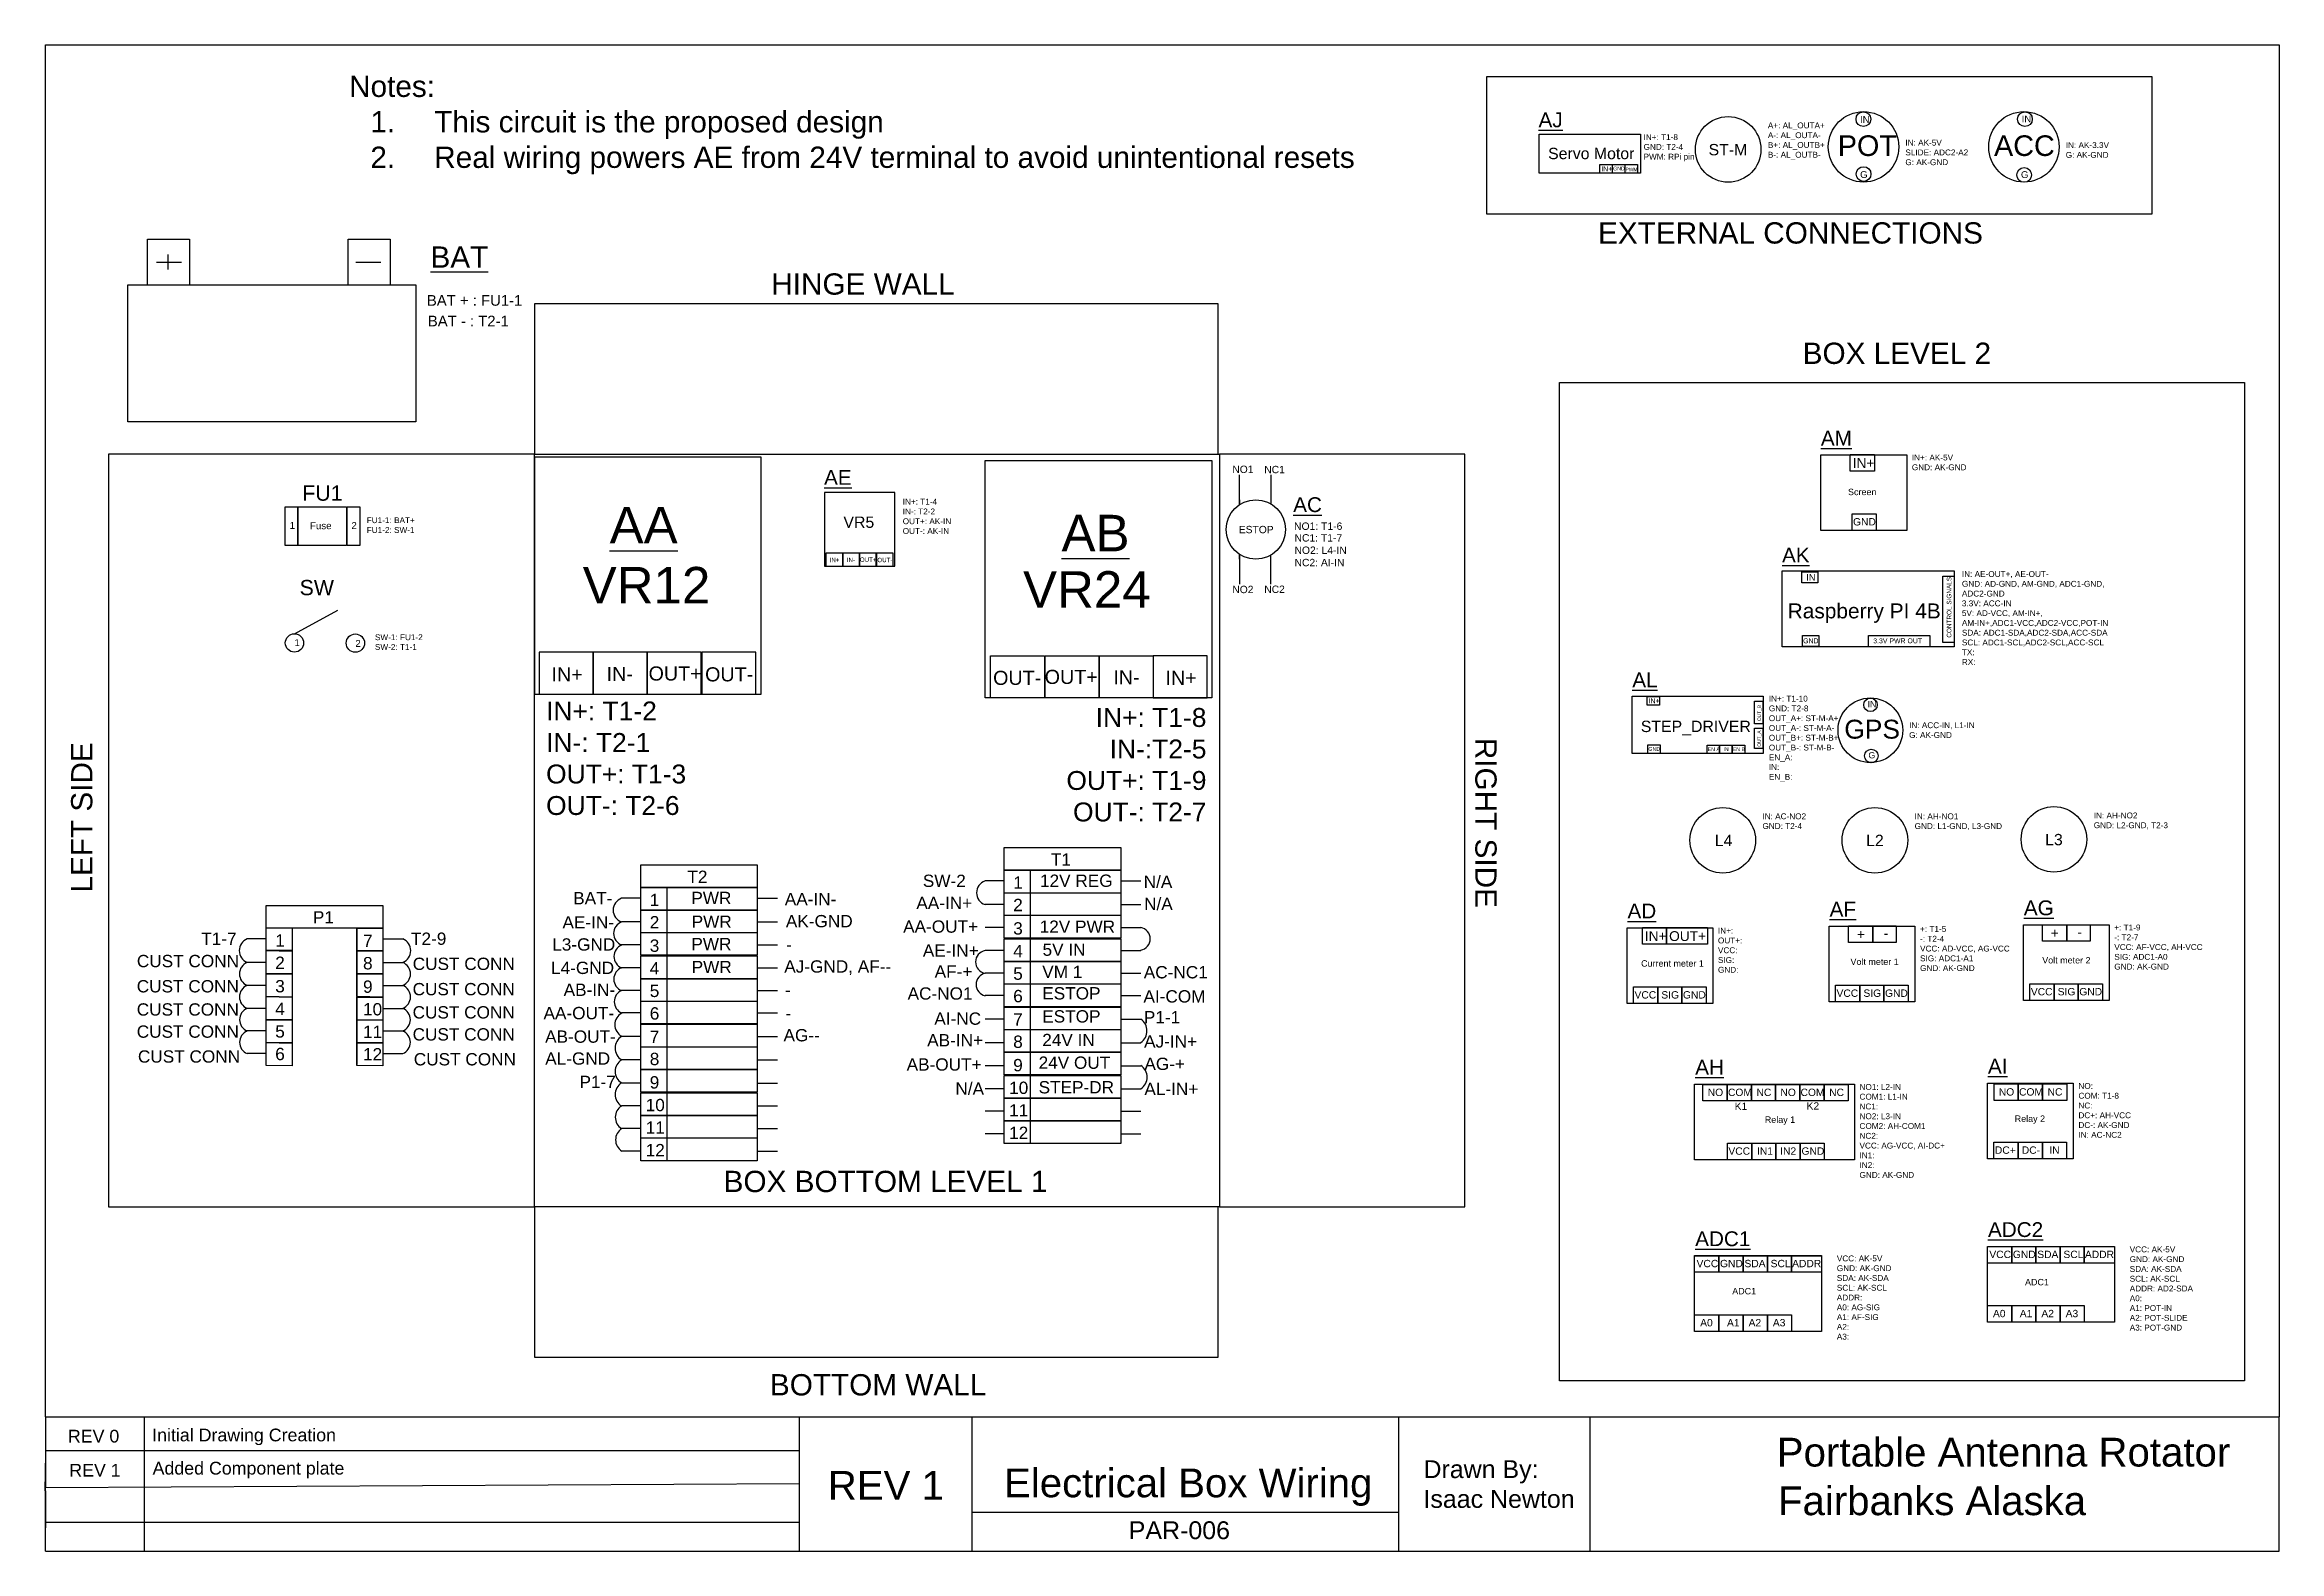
# Model space of a CAD drawing. Header units: inches. Extents: x -0.7 to 20.3, y -1.1 to 13.
import ezdxf

# ---------------------------------------------------------------- set-up
doc = ezdxf.new("R2010")
doc.units = ezdxf.units.IN
doc.header["$MEASUREMENT"] = 0
doc.styles.get("Standard").update_dxf_attribs({"font": 'arial.ttf'})

msp = doc.modelspace()

# ---------------------------------------------------------------- linework, layer by layer
for p, q in [((-0.667, 0.127), (-0.667, 13.023)), ((-0.667, 13.023), (20.323, 13.023)), ((20.323, 13.023), (20.323, 0.127)), ((0.292, 10.765), (0.292, 11.195)), ((0.292, 11.195), (0.688, 11.195)), ((0.688, 11.195), (0.688, 10.765)), ((2.177, 10.765), (2.177, 11.195)), ((2.177, 11.195), (2.573, 11.195)), ((2.573, 11.195), (2.573, 10.765)), ((0.378, 10.978), (0.613, 10.978)), ((0.485, 11.052), (0.485, 10.909)), ((2.249, 10.978), (2.485, 10.978)), ((10.553, 8.7), (10.553, 8.981)), ((10.849, 8.981), (10.849, 8.707)), ((10.553, 8.746), (10.553, 8.7)), ((10.553, 8.189), (10.553, 8.235)), ((10.553, 8.235), (10.553, 7.954)), ((10.849, 7.954), (10.849, 8.228)), ((1.674, 7.487), (2.08, 7.709)), ((8.587, 5.264), (8.587, 3.982)), ((5.172, 5.102), (5.172, 3.82)), ((8.343, 5.164), (8.163, 5.164)), ((9.437, 5.164), (9.626, 5.164)), ((4.928, 5.001), (4.748, 5.001)), ((6.022, 5.001), (6.211, 5.001)), ((8.343, 4.942), (8.163, 4.942)), ((9.437, 4.942), (9.626, 4.942)), ((1.409, 4.62), (1.229, 4.62)), ((1.653, 4.721), (1.653, 3.439)), ((2.261, 4.721), (2.261, 3.439)), ((2.503, 4.62), (2.692, 4.62)), ((4.928, 4.78), (4.748, 4.78)), ((6.022, 4.78), (6.211, 4.78)), ((8.343, 4.726), (8.163, 4.726)), ((9.437, 4.726), (9.626, 4.726)), ((4.928, 4.563), (4.748, 4.563)), ((6.022, 4.563), (6.211, 4.563)), ((8.343, 4.509), (8.163, 4.509)), ((9.437, 4.509), (9.626, 4.509)), ((1.409, 4.399), (1.229, 4.399)), ((2.503, 4.399), (2.692, 4.399)), ((4.928, 4.347), (4.748, 4.347)), ((6.022, 4.347), (6.211, 4.347)), ((8.343, 4.297), (8.163, 4.297)), ((9.437, 4.297), (9.626, 4.297)), ((1.409, 4.182), (1.229, 4.182)), ((2.503, 4.182), (2.692, 4.182)), ((4.928, 4.135), (4.748, 4.135)), ((6.022, 4.135), (6.211, 4.135)), ((8.343, 4.086), (8.163, 4.086)), ((9.437, 4.086), (9.626, 4.086)), ((1.409, 3.965), (1.229, 3.965)), ((2.503, 3.965), (2.692, 3.965)), ((4.928, 3.923), (4.748, 3.923)), ((5.172, 3.817), (5.172, 2.535)), ((6.022, 3.923), (6.211, 3.923)), ((8.343, 3.866), (8.163, 3.866)), ((8.587, 3.979), (8.587, 2.697)), ((9.437, 3.866), (9.626, 3.866)), ((1.409, 3.754), (1.229, 3.754)), ((2.503, 3.754), (2.692, 3.754)), ((4.928, 3.703), (4.748, 3.703)), ((6.022, 3.703), (6.211, 3.703)), ((8.343, 3.644), (8.163, 3.644)), ((9.437, 3.644), (9.626, 3.644)), ((1.409, 3.542), (1.229, 3.542)), ((2.503, 3.542), (2.692, 3.542)), ((4.928, 3.482), (4.748, 3.482)), ((6.022, 3.482), (6.211, 3.482)), ((8.343, 3.428), (8.163, 3.428)), ((9.437, 3.428), (9.626, 3.428)), ((4.928, 3.265), (4.748, 3.265)), ((6.022, 3.265), (6.211, 3.265)), ((8.343, 3.211), (8.163, 3.211)), ((9.437, 3.211), (9.626, 3.211)), ((4.928, 3.049), (4.748, 3.049)), ((6.022, 3.049), (6.211, 3.049)), ((8.343, 3), (8.163, 3)), ((9.437, 3), (9.626, 3)), ((4.928, 2.837), (4.748, 2.837)), ((6.022, 2.837), (6.211, 2.837)), ((8.343, 2.788), (8.163, 2.788)), ((9.437, 2.788), (9.626, 2.788)), ((4.928, 2.625), (4.748, 2.625)), ((6.022, 2.625), (6.211, 2.625)), ((-0.667, 0.127), (20.323, 0.127)), ((-0.667, 0.127), (-0.667, -0.499)), ((-0.667, 0.127), (-0.667, -0.189)), ((0.261, 0.127), (0.261, -1.136)), ((6.42, -1.136), (6.42, 0.127)), ((8.041, -1.136), (8.041, 0.127)), ((12.051, -1.136), (12.051, 0.127)), ((13.846, 0.127), (13.846, -1.136)), ((20.323, -0.499), (20.323, 0.127)), ((-0.667, -0.189), (6.42, -0.189)), ((-0.667, -0.22), (-0.673, -0.567)), ((-0.667, -0.22), (-0.667, -0.536)), ((-0.667, -1.136), (-0.667, -0.499)), ((-0.667, -0.536), (6.42, -0.499)), ((-0.667, -0.567), (-0.667, -0.914)), ((20.323, -1.136), (20.323, -0.499)), ((8.041, -0.768), (12.051, -0.768)), ((-0.667, -0.861), (6.42, -0.861)), ((-0.667, -1.136), (20.323, -1.136))]:
    msp.add_line(p, q)
for points in [[(12.877, 12.724), (19.127, 12.724), (19.127, 11.429), (12.877, 11.429)], [(13.368, 12.181), (14.322, 12.181), (14.322, 11.817), (13.368, 11.817)], [(13.94, 11.897), (14.056, 11.897), (14.056, 11.817), (13.94, 11.817)], [(14.059, 11.897), (14.175, 11.897), (14.175, 11.817), (14.059, 11.817)], [(14.178, 11.896), (14.294, 11.896), (14.294, 11.817), (14.178, 11.817)], [(0.108, 10.765), (2.815, 10.765), (2.815, 9.478), (0.108, 9.478)], [(3.93, 9.176), (10.354, 9.176), (10.354, 10.589), (3.93, 10.589)], [(13.559, 9.847), (19.996, 9.847), (19.996, 0.467), (13.559, 0.467)], [(3.93, 9.176), (-0.072, 9.176), (-0.072, 2.1), (3.93, 2.1)], [(3.928, 6.918), (6.058, 6.918), (6.058, 9.148), (3.928, 9.148)], [(3.93, 9.176), (10.367, 9.176), (10.367, 2.1), (3.93, 2.1)], [(10.294, 6.886), (8.165, 6.886), (8.165, 9.115), (10.294, 9.115)], [(12.67, 9.176), (10.367, 9.176), (10.367, 2.1), (12.67, 2.1)], [(16.016, 9.169), (16.823, 9.169), (16.823, 8.458), (16.016, 8.458)], [(16.292, 9.171), (16.519, 9.171), (16.519, 9.015), (16.292, 9.015)], [(1.585, 8.316), (1.585, 8.68), (1.706, 8.68), (1.706, 8.316)], [(1.706, 8.316), (1.706, 8.68), (2.162, 8.68), (2.162, 8.316)], [(2.168, 8.316), (2.168, 8.68), (2.289, 8.68), (2.289, 8.316)], [(6.654, 8.122), (7.315, 8.122), (7.315, 8.815), (6.654, 8.815)], [(16.309, 8.614), (16.537, 8.614), (16.537, 8.458), (16.309, 8.458)], [(6.667, 8.122), (6.825, 8.122), (6.825, 8.245), (6.667, 8.245)], [(6.825, 8.122), (6.982, 8.122), (6.982, 8.245), (6.825, 8.245)], [(6.982, 8.122), (7.14, 8.122), (7.14, 8.245), (6.982, 8.245)], [(7.142, 8.122), (7.3, 8.122), (7.3, 8.245), (7.142, 8.245)], [(15.651, 8.078), (17.27, 8.078), (17.27, 7.365), (15.651, 7.365)], [(15.836, 8.07), (15.989, 8.07), (15.989, 7.965), (15.836, 7.965)], [(17.162, 7.405), (17.162, 8.027), (17.267, 8.027), (17.267, 7.405)], [(15.843, 7.471), (15.996, 7.471), (15.996, 7.366), (15.843, 7.366)], [(16.464, 7.47), (17.041, 7.47), (17.041, 7.365), (16.464, 7.365)], [(3.973, 6.918), (4.48, 6.918), (4.48, 7.313), (3.973, 7.313)], [(4.48, 6.918), (4.987, 6.918), (4.987, 7.313), (4.48, 7.313)], [(4.987, 6.918), (5.494, 6.918), (5.494, 7.313), (4.987, 7.313)], [(5.502, 6.918), (6.009, 6.918), (6.009, 7.313), (5.502, 7.313)], [(8.72, 6.886), (8.213, 6.886), (8.213, 7.28), (8.72, 7.28)], [(9.235, 6.886), (8.728, 6.886), (8.728, 7.28), (9.235, 7.28)], [(9.743, 6.886), (9.235, 6.886), (9.235, 7.28), (9.743, 7.28)], [(9.743, 6.886), (10.25, 6.886), (10.25, 7.28), (9.743, 7.28)], [(14.244, 6.902), (15.474, 6.902), (15.474, 6.361), (14.244, 6.361)], [(14.385, 6.897), (14.501, 6.897), (14.501, 6.817), (14.385, 6.817)], [(15.391, 6.641), (15.391, 6.854), (15.471, 6.854), (15.471, 6.641)], [(15.391, 6.409), (15.391, 6.601), (15.471, 6.601), (15.471, 6.409)], [(14.39, 6.442), (14.507, 6.442), (14.507, 6.362), (14.39, 6.362)], [(14.947, 6.441), (15.063, 6.441), (15.063, 6.361), (14.947, 6.361)], [(15.065, 6.441), (15.182, 6.441), (15.182, 6.361), (15.065, 6.361)], [(15.184, 6.441), (15.3, 6.441), (15.3, 6.361), (15.184, 6.361)], [(8.343, 5.477), (9.437, 5.477), (9.437, 5.264), (8.343, 5.264)], [(4.928, 5.315), (6.022, 5.315), (6.022, 5.101), (4.928, 5.101)], [(8.343, 5.264), (9.437, 5.264), (9.437, 5.05), (8.343, 5.05)], [(4.928, 5.102), (6.022, 5.102), (6.022, 4.888), (4.928, 4.888)], [(8.343, 5.052), (9.437, 5.052), (9.437, 4.839), (8.343, 4.839)], [(1.409, 4.934), (2.503, 4.934), (2.503, 4.72), (1.409, 4.72)], [(4.928, 4.89), (6.022, 4.89), (6.022, 4.676), (4.928, 4.676)], [(8.343, 4.841), (9.437, 4.841), (9.437, 4.627), (8.343, 4.627)], [(1.409, 4.726), (1.653, 4.723), (1.653, 4.509), (1.409, 4.512)], [(2.261, 4.721), (2.503, 4.721), (2.503, 4.507), (2.261, 4.507)], [(4.928, 4.678), (6.022, 4.678), (6.022, 4.465), (4.928, 4.465)], [(8.343, 4.621), (9.437, 4.621), (9.437, 4.407), (8.343, 4.407)], [(14.195, 4.723), (15.001, 4.723), (15.001, 4.012), (14.195, 4.012)], [(14.339, 4.725), (14.566, 4.725), (14.566, 4.569), (14.339, 4.569)], [(14.566, 4.725), (14.951, 4.725), (14.951, 4.569), (14.566, 4.569)], [(16.093, 4.739), (16.9, 4.739), (16.9, 4.028), (16.093, 4.028)], [(16.277, 4.741), (16.504, 4.741), (16.504, 4.585), (16.277, 4.585)], [(16.504, 4.741), (16.723, 4.741), (16.723, 4.585), (16.504, 4.585)], [(17.919, 4.753), (18.726, 4.753), (18.726, 4.042), (17.919, 4.042)], [(18.098, 4.753), (18.326, 4.753), (18.326, 4.597), (18.098, 4.597)], [(18.326, 4.753), (18.545, 4.753), (18.545, 4.597), (18.326, 4.597)], [(1.409, 4.509), (1.653, 4.505), (1.653, 4.292), (1.409, 4.295)], [(2.261, 4.508), (2.505, 4.505), (2.505, 4.291), (2.261, 4.294)], [(4.928, 4.459), (6.022, 4.459), (6.022, 4.245), (4.928, 4.245)], [(1.409, 4.291), (1.653, 4.287), (1.653, 4.073), (1.409, 4.077)], [(2.261, 4.291), (2.505, 4.287), (2.505, 4.073), (2.261, 4.077)], [(4.928, 4.245), (6.022, 4.245), (6.022, 4.031), (4.928, 4.031)], [(8.343, 4.408), (9.437, 4.408), (9.437, 4.194), (8.343, 4.194)], [(1.409, 4.077), (1.653, 4.073), (1.653, 3.859), (1.409, 3.863)], [(2.261, 4.073), (2.505, 4.07), (2.505, 3.856), (2.261, 3.859)], [(4.928, 4.034), (6.022, 4.034), (6.022, 3.82), (4.928, 3.82)], [(8.343, 4.196), (9.437, 4.196), (9.437, 3.982), (8.343, 3.982)], [(14.255, 4.168), (14.483, 4.168), (14.483, 4.012), (14.255, 4.012)], [(14.483, 4.168), (14.71, 4.168), (14.71, 4.012), (14.483, 4.012)], [(14.71, 4.168), (14.938, 4.168), (14.938, 4.012), (14.71, 4.012)], [(16.154, 4.184), (16.382, 4.184), (16.382, 4.028), (16.154, 4.028)], [(16.382, 4.184), (16.609, 4.184), (16.609, 4.028), (16.382, 4.028)], [(16.609, 4.184), (16.837, 4.184), (16.837, 4.028), (16.609, 4.028)], [(17.979, 4.198), (18.207, 4.198), (18.207, 4.042), (17.979, 4.042)], [(18.207, 4.198), (18.435, 4.198), (18.435, 4.042), (18.207, 4.042)], [(18.435, 4.198), (18.662, 4.198), (18.662, 4.042), (18.435, 4.042)], [(1.409, 3.859), (1.653, 3.856), (1.653, 3.642), (1.409, 3.645)], [(2.261, 3.859), (2.505, 3.856), (2.505, 3.642), (2.261, 3.645)], [(4.928, 3.817), (6.022, 3.817), (6.022, 3.603), (4.928, 3.603)], [(8.343, 3.979), (9.437, 3.979), (9.437, 3.765), (8.343, 3.765)], [(1.409, 3.645), (1.653, 3.641), (1.653, 3.428), (1.409, 3.431)], [(2.261, 3.644), (2.505, 3.641), (2.505, 3.427), (2.261, 3.431)], [(4.928, 3.605), (6.022, 3.605), (6.022, 3.391), (4.928, 3.391)], [(8.343, 3.767), (9.437, 3.767), (9.437, 3.554), (8.343, 3.554)], [(4.928, 3.393), (6.022, 3.393), (6.022, 3.18), (4.928, 3.18)], [(8.343, 3.556), (9.437, 3.556), (9.437, 3.342), (8.343, 3.342)], [(4.928, 3.173), (6.022, 3.173), (6.022, 2.96), (4.928, 2.96)], [(8.343, 3.336), (9.437, 3.336), (9.437, 3.122), (8.343, 3.122)], [(14.83, 3.255), (16.333, 3.255), (16.333, 2.544), (14.83, 2.544)], [(14.908, 3.252), (15.135, 3.252), (15.135, 3.096), (14.908, 3.096)], [(15.135, 3.252), (15.363, 3.252), (15.363, 3.096), (15.135, 3.096)], [(15.363, 3.252), (15.59, 3.252), (15.59, 3.096), (15.363, 3.096)], [(15.59, 3.252), (15.818, 3.252), (15.818, 3.096), (15.59, 3.096)], [(15.818, 3.252), (16.046, 3.252), (16.046, 3.096), (15.818, 3.096)], [(16.046, 3.252), (16.273, 3.252), (16.273, 3.096), (16.046, 3.096)], [(17.581, 3.264), (18.388, 3.264), (18.388, 2.553), (17.581, 2.553)], [(17.643, 3.256), (17.871, 3.256), (17.871, 3.1), (17.643, 3.1)], [(17.871, 3.256), (18.098, 3.256), (18.098, 3.1), (17.871, 3.1)], [(18.098, 3.256), (18.326, 3.256), (18.326, 3.1), (18.098, 3.1)], [(4.928, 2.96), (6.022, 2.96), (6.022, 2.746), (4.928, 2.746)], [(8.343, 3.123), (9.437, 3.123), (9.437, 2.909), (8.343, 2.909)], [(4.928, 2.749), (6.022, 2.749), (6.022, 2.535), (4.928, 2.535)], [(8.343, 2.911), (9.437, 2.911), (9.437, 2.697), (8.343, 2.697)], [(15.138, 2.7), (15.366, 2.7), (15.366, 2.544), (15.138, 2.544)], [(15.366, 2.7), (15.593, 2.7), (15.593, 2.544), (15.366, 2.544)], [(15.593, 2.7), (15.821, 2.7), (15.821, 2.544), (15.593, 2.544)], [(15.821, 2.7), (16.048, 2.7), (16.048, 2.544), (15.821, 2.544)], [(17.642, 2.709), (17.869, 2.709), (17.869, 2.553), (17.642, 2.553)], [(17.869, 2.709), (18.097, 2.709), (18.097, 2.553), (17.869, 2.553)], [(18.097, 2.709), (18.325, 2.709), (18.325, 2.553), (18.097, 2.553)], [(3.93, 0.688), (10.354, 0.688), (10.354, 2.1), (3.93, 2.1)], [(17.581, 1.729), (17.809, 1.729), (17.809, 1.573), (17.581, 1.573)], [(17.581, 1.728), (18.774, 1.728), (18.774, 1.017), (17.581, 1.017)], [(17.809, 1.729), (18.036, 1.729), (18.036, 1.573), (17.809, 1.573)], [(18.036, 1.729), (18.264, 1.729), (18.264, 1.573), (18.036, 1.573)], [(18.264, 1.729), (18.491, 1.729), (18.491, 1.573), (18.264, 1.573)], [(18.491, 1.729), (18.774, 1.729), (18.774, 1.573), (18.491, 1.573)], [(14.83, 1.643), (15.058, 1.643), (15.058, 1.487), (14.83, 1.487)], [(14.83, 1.642), (16.023, 1.642), (16.023, 0.931), (14.83, 0.931)], [(15.058, 1.643), (15.285, 1.643), (15.285, 1.487), (15.058, 1.487)], [(15.285, 1.643), (15.513, 1.643), (15.513, 1.487), (15.285, 1.487)], [(15.513, 1.643), (15.74, 1.643), (15.74, 1.487), (15.513, 1.487)], [(15.74, 1.643), (16.023, 1.643), (16.023, 1.487), (15.74, 1.487)], [(14.83, 1.087), (15.058, 1.087), (15.058, 0.931), (14.83, 0.931)], [(15.058, 1.087), (15.285, 1.087), (15.285, 0.931), (15.058, 0.931)], [(15.285, 1.087), (15.513, 1.087), (15.513, 0.931), (15.285, 0.931)], [(15.513, 1.087), (15.74, 1.087), (15.74, 0.931), (15.513, 0.931)], [(17.581, 1.173), (17.809, 1.173), (17.809, 1.017), (17.581, 1.017)], [(17.809, 1.173), (18.036, 1.173), (18.036, 1.017), (17.809, 1.017)], [(18.036, 1.173), (18.264, 1.173), (18.264, 1.017), (18.036, 1.017)], [(18.264, 1.173), (18.491, 1.173), (18.491, 1.017), (18.264, 1.017)]]:
    msp.add_lwpolyline(points, close=True)
for centre, radius in [((16.417, 12.063), 0.331), ((16.416, 12.323), 0.0694), ((17.924, 12.063), 0.331), ((17.933, 12.323), 0.0694), ((15.145, 12.039), 0.308), ((16.417, 11.807), 0.0694), ((17.926, 11.799), 0.0694), ((10.707, 8.467), 0.278), ((1.674, 7.401), 0.0861), ((2.246, 7.399), 0.0861), ((16.481, 6.58), 0.304), ((16.482, 6.819), 0.0637), ((16.49, 6.339), 0.0637), ((15.094, 5.546), 0.308), ((16.524, 5.546), 0.308), ((18.206, 5.555), 0.308)]:
    msp.add_circle(centre, radius)
for centre, radius, start, end in [((8.2, 5.053), 0.117, 108.3899, 251.6101), ((4.785, 4.89), 0.117, 108.3899, 251.6101), ((1.275, 4.509), 0.12, 112.5, 247.5), ((2.646, 4.509), 0.12, 292.5, 67.5), ((4.788, 4.671), 0.115, 110.1353, 249.8647), ((9.607, 4.62), 0.108, 280.1885, 79.8115), ((4.793, 4.455), 0.117, 112.3336, 247.6664), ((8.182, 4.403), 0.108, 100.1885, 259.8115), ((1.274, 4.29), 0.117, 112.5, 247.5), ((2.647, 4.29), 0.117, 292.5, 67.5), ((4.787, 4.241), 0.113, 110.0014, 249.9986), ((8.187, 4.191), 0.108, 102.3255, 257.6745), ((1.274, 4.074), 0.117, 112.5, 247.5), ((2.647, 4.074), 0.117, 292.5, 67.5), ((4.795, 4.029), 0.116, 113.8997, 246.1003), ((1.273, 3.86), 0.115, 112.5, 247.5), ((2.648, 3.86), 0.115, 292.5, 67.5), ((4.809, 3.813), 0.125, 118.8353, 241.1647), ((9.549, 3.755), 0.135, 304.9667, 55.0333), ((1.273, 3.648), 0.115, 112.5, 247.5), ((2.648, 3.648), 0.115, 292.5, 67.5), ((4.815, 3.593), 0.129, 120.8875, 239.1125), ((4.814, 3.374), 0.127, 121.1731, 238.8269), ((9.56, 3.32), 0.127, 301.4312, 58.5688), ((4.812, 3.157), 0.126, 120.5558, 239.4442), ((4.811, 2.943), 0.123, 120.7532, 239.2468), ((4.817, 2.731), 0.126, 122.88, 237.12)]:
    msp.add_arc(centre, radius, start, end)

# ---------------------------------------------------------------- texts
for s, width, gutter_width, heights, insert, char_height, attachment_point in [('Notes:\\P\\pxi-3,l4,t4;1.^IThis circuit is the proposed design\\P2.^IReal wiring powers AE from 24V terminal to avoid unintentional resets', 8.93771, 1, [0], (2.187, 12.732), 0.2, 1), ('{\\LAJ}', 0.20491, 0.696, [0], (13.363, 12.386), 0.1392, 1), ('IN+: T1-8\\PGND: T2-4\\PPWM: RPi pin', 0.68167, 0.276, [0], (14.35, 12.182), 0.05513, 1), ('A+: AL_OUTA+\\PA-: AL_OUTA-\\PB+: AL_OUTB+\\PB-: AL_OUTB-', 0.68167, 0.276, [0], (15.518, 12.292), 0.05513, 1), ('IN', 0.05202, 0.321, [0], (16.384, 12.352), 0.0642, 1), ('IN', 0.05202, 0.321, [0], (17.903, 12.357), 0.0642, 1), ('Servo Motor', 0.92176, 0.533, [0], (13.453, 12.054), 0.1066, 1), ('ST-M', 0.08638, 0.533, [0], (14.961, 12.09), 0.1066, 1), ('POT', 0.15679, 0.967, [0], (16.175, 12.171), 0.1935, 1), ('IN: AK-5V\\PSLIDE: ADC2-A2\\PG: AK-GND', 0.68167, 0.276, [0], (16.81, 12.13), 0.05513, 1), ('ACC', 0.15679, 0.967, [0], (17.643, 12.171), 0.1935, 1), ('IN: AK-3.3V\\PG: AK-GND', 1.10639, 0.276, [0], (18.317, 12.107), 0.05513, 1), ('IN+', 0.03836, 0.237, [0], (13.952, 11.88), 0.0473, 1), ('GND', 0.02866, 0.177, [0], (14.064, 11.877), 0.0354, 1), ('PWM', 0.02648, 0.163, [0], (14.181, 11.867), 0.0327, 1), ('G', 0.05202, 0.321, [0], (16.385, 11.835), 0.0642, 1), ('G', 0.05202, 0.321, [0], (17.896, 11.834), 0.0642, 1), ('EXTERNAL CONNECTIONS', 4.23053, 1, [0], (13.922, 11.354), 0.2, 1), ('{\\LBAT}', 0.29445, 1, [0], (2.952, 11.127), 0.2, 1), ('HINGE WALL', 2.47303, 1, [0], (6.154, 10.874), 0.2, 1), ('BAT + : FU1-1', 1.30021, 1, [0], (2.918, 10.67), 0.1, 1), ('BAT - : T2-1', 1.30021, 1, [0], (2.927, 10.476), 0.1, 1), ('BOX LEVEL 2', 4.23053, 1, [0], (15.845, 10.223), 0.2, 1), ('{\\LAM}', 0.20491, 0.696, [0], (16.016, 9.395), 0.1392, 1), ('NO1', 0.06913, 0.346, [0], (10.486, 8.997), 0.0691, 7), ('NC1', 0.05602, 0.346, [0], (10.786, 8.995), 0.0691, 7), ('IN+', 0.07496, 0.463, [0], (16.315, 9.138), 0.0925, 1), ('IN+: AK-5V\\PGND: AK-GND', 0.68167, 0.276, [0], (16.871, 9.171), 0.05513, 1), ('FU1', 1.77575, 0.718, [0], (1.747, 8.881), 0.1436, 1), ('{\\LAE}', 0.20491, 0.696, [0], (6.65, 9.026), 0.1392, 1), ('Screen', 0.04883, 0.301, [0], (16.271, 8.85), 0.0603, 1), ('{\\LAA}', 0.2782, 1.717, [0], (4.635, 8.679), 0.3433, 1), ('IN+: T1-4\\PIN-: T2-2\\POUT+: AK-IN\\POUT-: AK-IN', 0.68167, 0.276, [0], (7.389, 8.756), 0.05513, 1), ('{\\LAC}', 0.20491, 0.696, [0], (11.058, 8.77), 0.1392, 1), ('1', 1.09238, 0.326, [0], (1.629, 8.538), 0.0652, 1), ('Fuse', 1.09238, 0.326, [0], (1.82, 8.535), 0.0652, 1), ('2', 1.09238, 0.326, [0], (2.209, 8.537), 0.0652, 1), ('FU1-1: BAT+\\PFU1-2: SW-1', 0.68167, 0.276, [0], (2.353, 8.582), 0.05513, 1), ('VR5', 0.08638, 0.533, [0], (6.832, 8.589), 0.1066, 1), ('{\\LAB}', 0.2782, 1.717, [0], (8.881, 8.605), 0.3433, 1), ('ESTOP', 0.05602, 0.346, [0], (10.547, 8.501), 0.0691, 1), ('NO1: T1-6', 1.54994, 0.696, [0], (11.066, 8.533), 0.0696, 1), ('NC1: T1-7\\PNO2: L4-IN\\PNC2: AI-IN', 2.14941, 0.696, [0], (11.07, 8.423), 0.0696, 1), ('GND', 0.05602, 0.346, [0], (16.318, 8.574), 0.0691, 1), ('IN+', 0.01906, 0.206, [0], (6.703, 8.201), 0.0412, 1), ('IN-', 0.01906, 0.206, [0], (6.864, 8.202), 0.0412, 1), ('OUT+', 0.01906, 0.206, [0], (6.987, 8.204), 0.0412, 1), ('OUT-', 0.01906, 0.206, [0], (7.151, 8.201), 0.0412, 1), ('{\\LAK}', 0.20491, 0.696, [0], (15.651, 8.296), 0.1392, 1), ('SW', 1.77575, 0.718, [0], (1.722, 7.993), 0.1436, 1), ('VR12', 0.2782, 1.717, [0], (4.382, 8.115), 0.3433, 1), ('VR24', 0.2782, 1.717, [0], (9.719, 8.075), 0.3433, 3), ('IN', 0.0505, 0.312, [0], (15.879, 8.048), 0.0623, 1), ('IN: AE-OUT+, AE-OUT-\\PGND: AD-GND, AM-GND, ADC1-GND, ADC2-GND\\P3.3V: ACC-IN\\P5V: AD-VCC, AM-IN+, AM-IN+,ADC1-VCC,ADC2-VCC,POT-IN\\PSDA: ADC1-SDA,ADC2-SDA,ACC-SDA\\PSCL: ADC1-SCL,ADC2-SCL,ACC-SCL\\PTX:\\PRX:', 1.6507, 0.276, [0], (17.341, 8.076), 0.05513, 1), ('NO2', 0.05602, 0.346, [0], (10.486, 7.938), 0.0691, 1), ('NC2', 0.05602, 0.346, [0], (10.786, 7.94), 0.0691, 1), ('Raspberry PI 4B', 2.3626, 0.702, [0], (15.704, 7.772), 0.14035, 1), ('1', 1.09238, 0.326, [0], (1.674, 7.436), 0.0652, 1), ('2', 1.09238, 0.326, [0], (2.246, 7.429), 0.0652, 1), ('SW-1: FU1-2\\PSW-2: T1-1', 0.68167, 0.276, [0], (2.43, 7.482), 0.05513, 1), ('GND', 0.03774, 0.233, [0], (15.849, 7.444), 0.0466, 1), ('3.3V PWR OUT', 0.64408, 0.233, [0], (16.508, 7.444), 0.04657, 1), ('IN+', 0.06138, 0.663, [0], (4.089, 7.172), 0.1326, 1), ('IN-', 0.06138, 0.663, [0], (4.607, 7.176), 0.1326, 1), ('OUT+', 0.06138, 0.663, [0], (5.001, 7.18), 0.1326, 1), ('OUT-', 0.06138, 0.663, [0], (5.532, 7.172), 0.1326, 1), ('OUT-', 0.06138, 0.663, [0], (8.691, 7.139), 0.1326, 3), ('OUT+', 0.06138, 0.663, [0], (9.222, 7.148), 0.1326, 3), ('IN-', 0.06138, 0.663, [0], (9.615, 7.144), 0.1326, 3), ('IN+', 0.06138, 0.663, [0], (9.858, 7.139), 0.1326, 1), ('{\\LAL}', 0.20491, 0.696, [0], (14.244, 7.123), 0.1392, 1), ('IN+: T1-2\\PIN-: T2-1 \\POUT+: T1-3\\POUT-: T2-6', 2.19547, 0.888, [0], (4.038, 6.85), 0.1776, 1), ('IN+: T1-8 \\PIN-:T2-5 \\POUT+: T1-9 \\POUT-: T2-7 ', 2.19547, 0.888, [0], (10.243, 6.789), 0.17755, 3), ('IN+', 0.03836, 0.237, [0], (14.397, 6.88), 0.0473, 1), ('IN+: T1-10\\PGND: T2-8\\POUT_A+: ST-M-A+\\POUT_A-: ST-M-A-\\POUT_B+: ST-M-B+\\POUT_B-: ST-M-B-\\PEN_A:\\PIN:\\PEN_B:', 0.68167, 0.276, [0], (15.527, 6.905), 0.05513, 1), ('IN', 0.04771, 0.294, [0], (16.455, 6.855), 0.0589, 1), ('STEP_DRIVER', 0.08638, 0.533, [0], (14.324, 6.67), 0.1066, 1), ('GPS', 0.1438, 0.887, [0], (16.236, 6.679), 0.1775, 1), ('IN: ACC-IN, L1-IN\\PG: AK-GND', 0.68167, 0.276, [0], (16.845, 6.655), 0.05513, 1), ('GND', 0.02866, 0.177, [0], (14.395, 6.422), 0.0354, 1), ('EN A', 0.25082, 0.177, [0], (14.952, 6.42), 0.0354, 1), ('IN', 0.25082, 0.177, [0], (15.1, 6.42), 0.0354, 1), ('EN B', 0.25082, 0.177, [0], (15.188, 6.42), 0.0354, 1), ('G', 0.04771, 0.294, [0], (16.463, 6.375), 0.0589, 1), ('IN: AC-NO2\\PGND: T2-4', 0.68167, 0.276, [0], (15.467, 5.799), 0.0551, 1), ('IN: AH-NO1\\PGND: L1-GND, L3-GND', 1.41933, 0.276, [0], (16.897, 5.799), 0.05513, 1), ('IN: AH-NO2\\PGND: L2-GND, T2-3', 2.00242, 0.276, [0], (18.58, 5.807), 0.05513, 1), ('L4', 0.08638, 0.533, [0], (15.019, 5.598), 0.1066, 1), ('L2', 0.08638, 0.533, [0], (16.441, 5.598), 0.1066, 1), ('L3', 0.08638, 0.533, [0], (18.123, 5.606), 0.1066, 1), ('T2', 0.17018, 0.578, [0], (5.366, 5.261), 0.1156, 1), ('T1', 0.17018, 0.578, [0], (8.781, 5.423), 0.1156, 1), ('BAT-', 1.19551, 0.578, [0], (4.293, 5.06), 0.1156, 1), ('1', 0.17018, 0.578, [0], (5.012, 5.043), 0.116, 1), ('PWR', 1.19551, 0.578, [0.12], (5.403, 5.062), 0.1156, 1), ('AA-IN-', 1.19551, 0.578, [0.12], (6.281, 5.051), 0.1156, 1), ('SW-2', 1.19551, 0.578, [0], (7.578, 5.223), 0.1156, 1), ('1', 0.17018, 0.578, [0], (8.427, 5.206), 0.116, 1), ('12V REG', 1.19551, 0.578, [0.12], (8.679, 5.224), 0.1156, 1), ('N/A', 1.19551, 0.578, [0.12], (9.653, 5.214), 0.1156, 1), ('P1', 0.17018, 0.578, [0], (1.847, 4.88), 0.1156, 1), ('AE-IN-', 1.19551, 0.578, [0.12], (4.192, 4.833), 0.1156, 1), ('2', 0.17018, 0.578, [0], (5.012, 4.834), 0.116, 1), ('PWR', 1.19551, 0.578, [0.12], (5.406, 4.839), 0.1156, 1), ('AK-GND', 0.17018, 0.578, [0], (6.291, 4.844), 0.1156, 1), ('AA-IN+', 0.17018, 0.578, [0], (7.517, 5.015), 0.1156, 1), ('2', 0.17018, 0.578, [0], (8.427, 4.996), 0.116, 1), ('N/A', 0.16476, 0.578, [0], (9.657, 5.006), 0.1156, 1), ('{\\LAD}', 0.20491, 0.696, [0], (14.199, 4.951), 0.1392, 1), ('{\\LAF}', 0.20491, 0.696, [0], (16.098, 4.968), 0.1392, 1), ('{\\LAG}', 0.20491, 0.696, [0], (17.923, 4.981), 0.1392, 1), ('T1-7', 0.72375, 0.578, [0], (0.798, 4.679), 0.1156, 1), ('1', 0.17018, 0.578, [0], (1.493, 4.662), 0.116, 1), ('7', 0.17018, 0.578, [0], (2.318, 4.659), 0.116, 1), ('T2-9', 0.68703, 0.578, [0], (2.769, 4.679), 0.1156, 1), ('L3-GND', 0.17018, 0.578, [0], (4.096, 4.625), 0.1156, 1), ('PWR', 1.19551, 0.578, [0.12], (5.403, 4.629), 0.1156, 1), ('AA-OUT+', 0.64509, 0.578, [0], (7.393, 4.793), 0.1156, 1), ('3', 0.17018, 0.578, [0], (8.427, 4.776), 0.116, 1), ('12V PWR', 1.19551, 0.578, [0.12], (8.676, 4.792), 0.1156, 1), ('IN+', 0.07496, 0.463, [0], (14.362, 4.692), 0.0925, 1), ('OUT+', 0.07496, 0.463, [0], (14.59, 4.692), 0.0925, 1), ('IN+: \\POUT+: \\PVCC: \\PSIG:\\PGND: ', 1.57732, 0.276, [0], (15.049, 4.724), 0.0551, 1), ('+', 0.07496, 0.463, [0], (16.354, 4.708), 0.0925, 1), ('-', 0.07496, 0.463, [0], (16.606, 4.719), 0.0925, 1), ('+: T1-5 \\P-: T2-4\\PVCC: AD-VCC, AG-VCC\\PSIG: ADC1-A1\\PGND: AK-GND', 1.19842, 0.276, [0], (16.948, 4.74), 0.05513, 1), ('+', 0.07496, 0.463, [0], (18.176, 4.72), 0.0925, 1), ('-', 0.07496, 0.463, [0], (18.427, 4.731), 0.0925, 1), ('+: T1-9 \\P-: T2-7\\PVCC: AF-VCC, AH-VCC\\PSIG: ADC1-A0\\PGND: AK-GND', 1.33367, 0.276, [0], (18.773, 4.754), 0.05513, 1), ('CUST CONN', 0.95824, 0.578, [0], (0.193, 4.469), 0.1156, 1), ('2', 0.17018, 0.578, [0], (1.493, 4.453), 0.116, 1), ('8', 0.17018, 0.578, [0], (2.318, 4.449), 0.116, 1), ('CUST CONN', 0.95824, 0.578, [0], (2.785, 4.443), 0.1156, 1), ('3', 0.17018, 0.578, [0], (5.012, 4.614), 0.116, 1), ('PWR', 1.19551, 0.578, [0.12], (5.406, 4.413), 0.1156, 1), ('AJ-GND, AF--', 1.17007, 0.578, [0], (6.276, 4.418), 0.1156, 1), ('-', 0.17018, 0.578, [0], (6.294, 4.623), 0.116, 1), ('AE-IN+', 0.64509, 0.578, [0], (7.578, 4.568), 0.1156, 1), ('4', 0.17018, 0.578, [0], (8.427, 4.563), 0.116, 1), ('5V IN', 1.19551, 0.578, [0.12], (8.703, 4.576), 0.1156, 1), ('Current meter 1', 1.11087, 0.301, [0], (14.327, 4.419), 0.06027, 1), ('Volt meter 1', 1.11087, 0.301, [0], (16.294, 4.435), 0.06027, 1), ('Volt meter 2', 1.11087, 0.301, [0], (18.096, 4.449), 0.06027, 1), ('CUST CONN', 0.95824, 0.578, [0], (0.192, 4.232), 0.1156, 1), ('3', 0.17018, 0.578, [0], (1.493, 4.233), 0.116, 1), ('9', 0.17018, 0.578, [0], (2.318, 4.229), 0.116, 1), ('CUST CONN', 0.95824, 0.578, [0], (2.784, 4.205), 0.1156, 1), ('L4-GND', 0.17018, 0.578, [0], (4.085, 4.405), 0.1156, 1), ('4', 0.17018, 0.578, [0], (5.012, 4.401), 0.116, 1), ('AF-+', 1.19551, 0.578, [0], (7.689, 4.371), 0.1156, 1), ('5', 0.17018, 0.578, [0], (8.427, 4.351), 0.116, 1), ('VM 1', 1.19551, 0.578, [0.12], (8.7, 4.368), 0.1156, 1), ('AC-NC1', 0.17018, 0.578, [0], (9.654, 4.364), 0.1156, 1), ('CUST CONN', 0.95824, 0.578, [0], (0.192, 4.014), 0.1156, 1), ('4', 0.17018, 0.578, [0], (1.493, 4.02), 0.116, 1), ('10', 0.17018, 0.578, [0], (2.318, 4.016), 0.1156, 1), ('AB-IN-', 0.17018, 0.578, [0], (4.203, 4.199), 0.1156, 1), ('5', 0.17018, 0.578, [0], (5.012, 4.189), 0.116, 1), ('-', 1.68631, 0.578, [0], (6.283, 4.198), 0.116, 1), ('AC-NO1', 1.19551, 0.578, [0], (7.435, 4.164), 0.1156, 1), ('6', 0.17018, 0.578, [0], (8.427, 4.14), 0.116, 1), ('ESTOP', 1.19551, 0.578, [0.12], (8.7, 4.166), 0.1156, 1), ('AI-COM', 0.17018, 0.578, [0], (9.651, 4.137), 0.1156, 1), ('VCC', 0.05602, 0.346, [0], (14.265, 4.128), 0.0691, 1), ('SIG', 0.05602, 0.346, [0], (14.517, 4.128), 0.0691, 1), ('GND', 0.05602, 0.346, [0], (14.72, 4.128), 0.0691, 1), ('VCC', 0.05602, 0.346, [0], (16.163, 4.144), 0.0691, 1), ('SIG', 0.05602, 0.346, [0], (16.416, 4.144), 0.0691, 1), ('GND', 0.05602, 0.346, [0], (16.619, 4.144), 0.0691, 1), ('VCC', 0.05602, 0.346, [0], (17.989, 4.158), 0.0691, 1), ('SIG', 0.05602, 0.346, [0], (18.241, 4.158), 0.0691, 1), ('GND', 0.05602, 0.346, [0], (18.444, 4.158), 0.0691, 1), ('CUST CONN', 0.95824, 0.578, [0], (0.192, 3.806), 0.1156, 1), ('5', 0.17018, 0.578, [0], (1.493, 3.808), 0.116, 1), ('11', 0.17018, 0.578, [0], (2.318, 3.804), 0.1156, 1), ('CUST CONN', 0.95824, 0.578, [0], (2.784, 3.987), 0.1156, 1), ('CUST CONN', 0.95824, 0.578, [0], (2.784, 3.78), 0.1156, 1), ('AA-OUT-', 1.68631, 0.578, [0], (4.014, 3.98), 0.1156, 1), ('6', 0.17018, 0.578, [0], (5.012, 3.977), 0.116, 1), ('-', 2.16084, 0.578, [0], (6.287, 3.978), 0.116, 1), ('AI-NC', 1.19551, 0.578, [0], (7.686, 3.928), 0.1156, 1), ('7', 0.17018, 0.578, [0], (8.427, 3.921), 0.116, 1), ('ESTOP', 1.19551, 0.578, [0.12], (8.7, 3.949), 0.1156, 1), ('P1-1', 0.17018, 0.578, [0], (9.655, 3.941), 0.1156, 1), ('CUST CONN', 0.95824, 0.578, [0], (0.203, 3.572), 0.1156, 1), ('6', 0.17018, 0.578, [0], (1.493, 3.596), 0.116, 1), ('12', 0.17018, 0.578, [0], (2.318, 3.593), 0.1156, 1), ('AB-OUT-', 2.16084, 0.578, [0], (4.029, 3.759), 0.1156, 1), ('7', 0.17018, 0.578, [0], (5.012, 3.758), 0.116, 1), ('AG--', 0.17018, 0.578, [0], (6.269, 3.772), 0.1156, 1), ('AB-IN+', 1.19551, 0.578, [0], (7.619, 3.725), 0.1156, 1), ('8', 0.17018, 0.578, [0], (8.427, 3.711), 0.116, 1), ('24V IN', 1.19551, 0.578, [0.12], (8.7, 3.727), 0.1156, 1), ('AJ-IN+', 0.17018, 0.578, [0], (9.657, 3.714), 0.1156, 1), ('CUST CONN', 0.95824, 0.578, [0], (2.795, 3.546), 0.1156, 1), ('AL-GND', 0.17018, 0.578, [0], (4.03, 3.553), 0.1156, 1), ('8', 0.17018, 0.578, [0], (5.012, 3.549), 0.116, 1), ('AB-OUT+', 1.19551, 0.578, [0], (7.426, 3.497), 0.1156, 1), ('9', 0.17018, 0.578, [0], (8.427, 3.491), 0.116, 1), ('24V OUT', 1.19551, 0.578, [0.12], (8.666, 3.514), 0.1156, 1), ('AG-+', 0.17018, 0.578, [0], (9.66, 3.503), 0.1156, 1), ('{\\LAH}', 0.20491, 0.696, [0], (14.835, 3.483), 0.1392, 1), ('{\\LAI}', 0.20491, 0.696, [0], (17.586, 3.493), 0.1392, 1), ('P1-7', 0.17018, 0.578, [0], (4.352, 3.333), 0.1156, 1), ('9', 0.17018, 0.578, [0], (5.012, 3.329), 0.116, 1), ('N/A', 1.19551, 0.578, [0], (7.884, 3.27), 0.1156, 1), ('10', 0.17018, 0.578, [0], (8.389, 3.278), 0.1156, 1), ('STEP-DR', 1.19551, 0.578, [0.12], (8.666, 3.283), 0.1156, 1), ('  AL-IN+', 2.01133, 0.578, [0], (9.57, 3.267), 0.1156, 1), ('NO', 0.05602, 0.346, [0], (14.953, 3.212), 0.0691, 1), ('COM', 0.05602, 0.346, [0], (15.143, 3.212), 0.0691, 1), ('NC', 0.05602, 0.346, [0], (15.411, 3.212), 0.0691, 1), ('NO', 0.05602, 0.346, [0], (15.636, 3.212), 0.0691, 1), ('COM', 0.05602, 0.346, [0], (15.825, 3.212), 0.0691, 1), ('NC', 0.05602, 0.346, [0], (16.094, 3.212), 0.0691, 1), ('NO1: L2-IN\\PCOM1: L1-IN\\PNC1:\\PNO2: L3-IN\\PCOM2: AH-COM1\\PNC2:\\PVCC: AG-VCC, AI-DC+\\PIN1:\\PIN2:\\PGND: AK-GND', 2.4839, 0.276, [0], (16.379, 3.256), 0.05513, 1), ('NO', 0.05602, 0.346, [0], (17.688, 3.216), 0.0691, 1), ('COM', 0.05602, 0.346, [0], (17.878, 3.216), 0.0691, 1), ('NC', 0.05602, 0.346, [0], (18.146, 3.216), 0.0691, 1), ('NO: \\PCOM: T1-8 \\PNC:\\PDC+: AH-VCC\\PDC-: AK-GND\\PIN: AC-NC2', 1.66223, 0.276, [0], (18.436, 3.265), 0.05513, 1), ('10', 0.17018, 0.578, [0], (4.974, 3.116), 0.1156, 1), ('11', 0.17018, 0.578, [0], (8.389, 3.066), 0.1156, 1), ('K1', 0.05602, 0.346, [0], (15.206, 3.081), 0.0691, 1), ('Relay 1', 0.33182, 0.301, [0], (15.489, 2.951), 0.0603, 1), ('K2', 0.05602, 0.346, [0], (15.882, 3.084), 0.0691, 1), ('Relay 2', 1.11087, 0.301, [0], (17.837, 2.96), 0.0603, 1), ('11', 0.17018, 0.578, [0], (4.974, 2.904), 0.1156, 1), ('12', 0.17018, 0.578, [0], (8.389, 2.855), 0.1156, 1), ('12', 0.17018, 0.578, [0], (4.974, 2.692), 0.1156, 1), ('VCC', 0.05602, 0.346, [0], (15.147, 2.66), 0.0691, 1), ('IN1', 0.05602, 0.346, [0], (15.416, 2.66), 0.0691, 1), ('IN2', 0.05602, 0.346, [0], (15.634, 2.66), 0.0691, 1), ('GND', 0.05602, 0.346, [0], (15.834, 2.66), 0.0691, 1), ('DC+', 0.05602, 0.346, [0], (17.651, 2.669), 0.0691, 1), ('DC-', 0.05602, 0.346, [0], (17.904, 2.669), 0.0691, 1), ('IN', 0.05602, 0.346, [0], (18.163, 2.669), 0.0691, 1), ('BOX BOTTOM LEVEL 1', 4.92962, 1, [0], (5.706, 2.44), 0.2, 1), ('{\\LADC2}', 0.20491, 0.696, [0], (17.586, 1.957), 0.1392, 1), ('{\\LADC1}', 0.20491, 0.696, [0], (14.835, 1.871), 0.1392, 1), ('VCC', 0.05602, 0.346, [0], (17.599, 1.689), 0.0691, 1), ('GND', 0.05602, 0.346, [0], (17.82, 1.689), 0.0691, 1), ('SDA', 0.05602, 0.346, [0], (18.049, 1.689), 0.0691, 1), ('SCL', 0.05602, 0.346, [0], (18.295, 1.689), 0.0691, 1), ('ADDR', 0.05602, 0.346, [0], (18.497, 1.689), 0.0691, 1), ('VCC: AK-5V\\PGND: AK-GND\\PSDA: AK-SDA\\PSCL: AK-SCL\\PADDR: AD2-SDA\\PA0: \\PA1: POT-IN\\PA2: POT-SLIDE\\PA3: POT-GND', 1.33367, 0.276, [0], (18.918, 1.729), 0.05513, 1), ('VCC', 0.05602, 0.346, [0], (14.848, 1.603), 0.0691, 1), ('GND', 0.05602, 0.346, [0], (15.068, 1.603), 0.0691, 1), ('SDA', 0.05602, 0.346, [0], (15.298, 1.603), 0.0691, 1), ('SCL', 0.05602, 0.346, [0], (15.544, 1.603), 0.0691, 1), ('ADDR', 0.05602, 0.346, [0], (15.746, 1.603), 0.0691, 1), ('VCC: AK-5V\\PGND: AK-GND\\PSDA: AK-SDA\\PSCL: AK-SCL\\PADDR:\\PA0: AG-SIG\\PA1: AF-SIG\\PA2: \\PA3:', 1.33367, 0.276, [0], (16.166, 1.644), 0.05513, 1), ('ADC1', 1.11087, 0.301, [0], (15.183, 1.339), 0.0603, 1), ('ADC1', 1.11087, 0.301, [0], (17.934, 1.424), 0.0603, 1), ('A0', 0.05602, 0.346, [0], (17.633, 1.133), 0.0691, 1), ('A1', 0.05602, 0.346, [0], (17.885, 1.133), 0.0691, 1), ('A2', 0.05602, 0.346, [0], (18.088, 1.133), 0.0691, 1), ('A3', 0.05602, 0.346, [0], (18.316, 1.133), 0.0691, 1), ('A0', 0.05602, 0.346, [0], (14.882, 1.047), 0.0691, 1), ('A1', 0.05602, 0.346, [0], (15.134, 1.047), 0.0691, 1), ('A2', 0.05602, 0.346, [0], (15.337, 1.047), 0.0691, 1), ('A3', 0.05602, 0.346, [0], (15.565, 1.047), 0.0691, 1), ('BOTTOM WALL', 2.47303, 1, [0], (6.141, 0.529), 0.2, 1), ('REV 0', 0.57457, 0.598, [0], (-0.455, 0.006), 0.1196, 1), ('Initial Drawing Creation', 2.27753, 0.598, [0], (0.337, 0.017), 0.11959, 1), ('Portable Antenna Rotator', 5.47026, 1.351, [0], (15.602, -0.069), 0.27027, 1), ('REV 1', 0.57457, 0.598, [0], (-0.442, -0.314), 0.1196, 1), ('Added Component plate ', 3.32826, 0.598, [0], (0.341, -0.295), 0.11959, 1), ('REV 1', 1.29853, 1.351, [0], (6.685, -0.381), 0.2703, 1), ('Electrical Box Wiring', 3.83813, 1.351, [0], (8.341, -0.358), 0.27027, 1), ('Drawn By: Isaac Newton', 1.45589, 0.839, [0], (12.282, -0.28), 0.16785, 1), ('Fairbanks Alaska ', 3.52069, 1.351, [0], (15.613, -0.526), 0.27027, 1), ('PAR-006', 1.45589, 0.839, [0], (9.513, -0.854), 0.1678, 1)]:
    msp.add_mtext_dynamic_manual_height_columns(s, width=width, gutter_width=gutter_width, heights=heights, dxfattribs=dict(insert=insert, char_height=char_height, attachment_point=attachment_point))
at = {"attachment_point": 1}
for s, width, gutter_width, insert, char_height, rotation in [('CONTROL SIGNALS', 0.6824, 0.215, (17.199, 7.45), 0.04303, 90), ('OUT_B', 0.02648, 0.163, (15.42, 6.666), 0.0327, 90), ('OUT_A', 0.02648, 0.163, (15.42, 6.426), 0.0327, 90), ('LEFT SIDE', 2.47303, 1, (-0.425, 5.055), 0.2, 90), ('RIGHT SIDE', 2.47303, 1, (12.969, 6.509), 0.2, 270)]:
    msp.add_mtext_dynamic_manual_height_columns(s, width=width, gutter_width=gutter_width, heights=[0], dxfattribs=dict(at, insert=insert, char_height=char_height, rotation=rotation))

doc.saveas('drawing.dxf')
